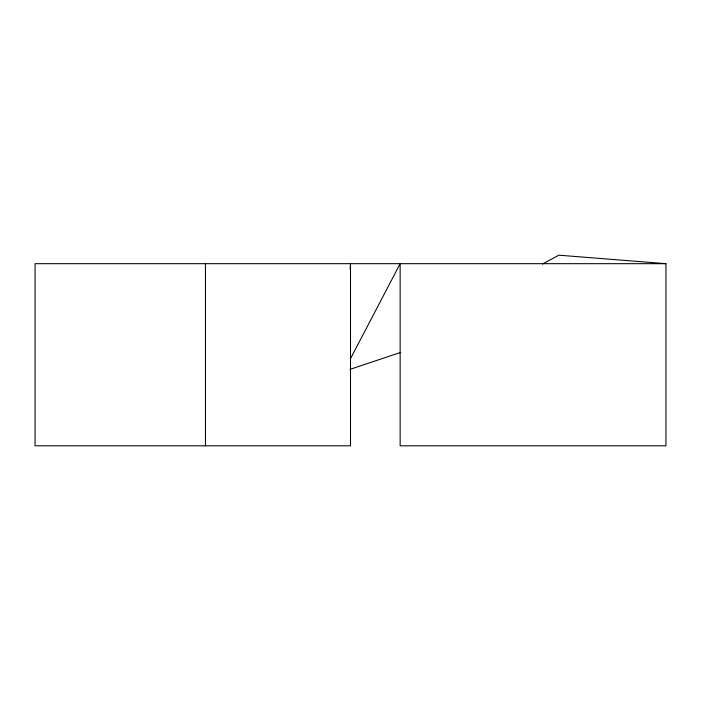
<?xml version="1.0" encoding="UTF-8"?>
<svg xmlns="http://www.w3.org/2000/svg" width="701" height="701" viewBox="0 0 701 701"><rect width="100%" height="100%" fill="white"/><g stroke="black" fill="none" stroke-linecap="round" stroke-linejoin="round"><path stroke-width="1.05" d="M350.158 269.123L350.5 263.681L350.5 445.81L35.05 445.81L35.05 263.681L665.95 263.681L665.95 445.81L400.148 445.81L400.148 263.681L350.351 358.93M542.565 264.014L558.89 255.19L665.95 263.681M350.027 369.357L400.779 352.384M205.463 263.681L205.463 445.81"/></g></svg>
